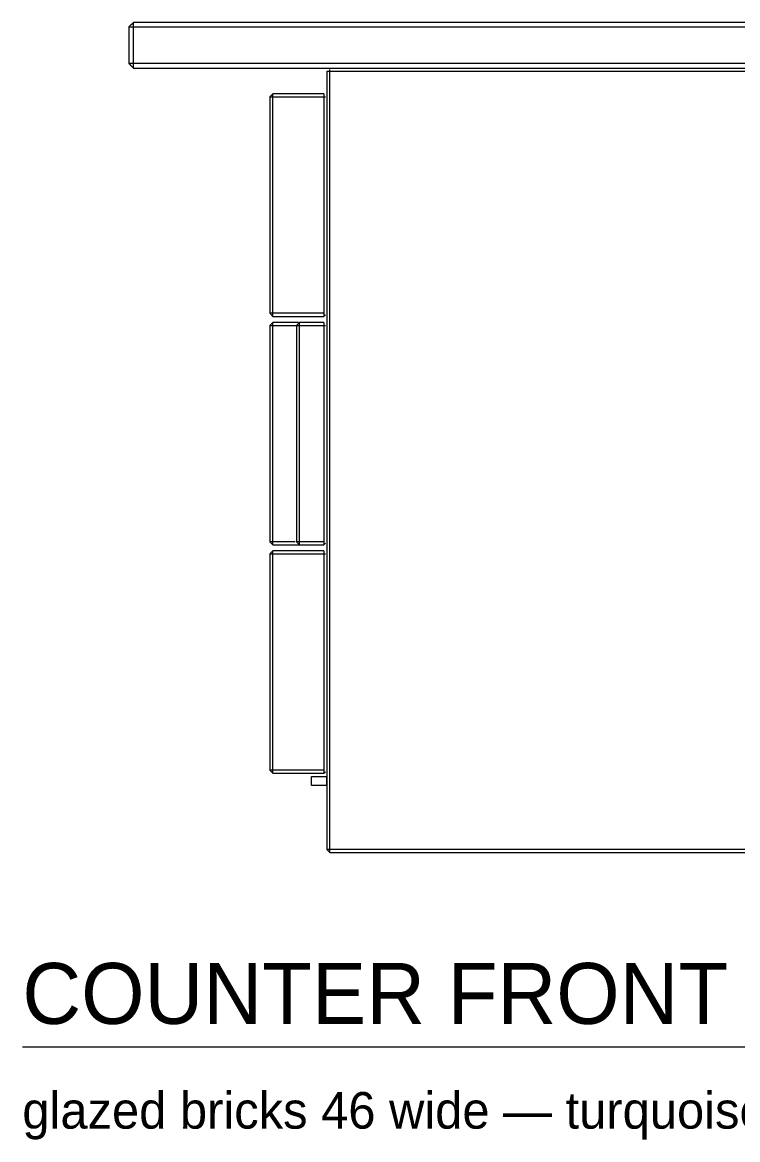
# Model space of a CAD drawing. Header units: metres. Extents: x 10 to 831, y 10 to 584.
# Drawn here: x 190 to 227.6, y 236.9 to 295.6 of the extents above; entities that cross this region are included whole.
import ezdxf

# ---------------------------------------------------------------- set-up
doc = ezdxf.new("R2010")
doc.units = ezdxf.units.M
doc.layers.add('TXT', color=7, linetype='Continuous', lineweight=18)
doc.layers.add('VIS', color=8, linetype='Continuous', lineweight=13)

msp = doc.modelspace()

# ---------------------------------------------------------------- linework, layer by layer
at = {"layer": 'TXT'}
msp.add_line((190, 241.8), (250, 241.8), dxfattribs=at)
at = {"layer": 'VIS'}
for p, q in [((195.84, 295.6), (195.6, 295.36)), ((195.84, 295.6), (195.6, 295.36)), ((195.6, 295.36), (195.84, 295.36)), ((195.6, 295.36), (195.6, 293.44)), ((195.6, 295.36), (195.84, 295.36)), ((195.6, 295.36), (195.6, 293.44)), ((195.72, 295.48), (195.78, 295.54)), ((195.72, 295.48), (195.78, 295.54)), ((195.84, 295.36), (195.84, 295.6)), ((195.84, 295.6), (195.84, 295.6)), ((457.76, 295.6), (195.84, 295.6)), ((195.84, 295.36), (195.84, 295.6)), ((457.76, 295.6), (195.84, 295.6)), ((195.84, 295.6), (195.84, 295.6)), ((195.84, 295.36), (457.76, 295.36)), ((195.84, 293.44), (195.84, 295.36)), ((195.84, 295.36), (457.76, 295.36)), ((195.84, 293.44), (195.84, 295.36)), ((195.84, 293.44), (195.6, 293.44)), ((195.6, 293.44), (195.84, 293.2)), ((195.6, 293.44), (195.6, 293.44)), ((195.84, 293.44), (195.6, 293.44)), ((195.6, 293.44), (195.84, 293.2)), ((195.6, 293.44), (195.6, 293.44)), ((195.84, 293.2), (195.84, 293.44)), ((457.76, 293.44), (195.84, 293.44)), ((195.84, 293.2), (195.84, 293.44)), ((457.76, 293.44), (195.84, 293.44)), ((195.72, 293.32), (195.66, 293.38)), ((195.72, 293.32), (195.66, 293.38)), ((195.84, 293.2), (457.76, 293.2)), ((195.84, 293.2), (457.76, 293.2)), ((206, 293.04), (206.16, 293.04)), ((206, 293.04), (206, 252.16)), ((206.16, 293.04), (206.16, 293.12)), ((206.16, 293.04), (229.84, 293.04)), ((206.16, 252.16), (206.16, 293.04)), ((203.16, 291.84), (203, 291.68)), ((203, 291.68), (203.16, 291.68)), ((203, 291.68), (203, 280.32)), ((203.16, 291.68), (203.16, 291.84)), ((203.16, 291.84), (203.16, 291.84)), ((205.84, 291.84), (203.16, 291.84)), ((203.16, 280.32), (203.16, 291.68)), ((203.16, 291.68), (205.84, 291.68)), ((205.84, 291.84), (205.84, 291.68)), ((205.84, 291.68), (205.92, 291.68)), ((205.84, 291.68), (205.84, 280.32)), ((203.16, 280.32), (203, 280.32)), ((203, 280.32), (203.16, 280.16)), ((203, 280.32), (203, 280.32)), ((203.16, 280.16), (203.16, 280.32)), ((205.84, 280.32), (203.16, 280.32)), ((203.16, 280.16), (205.84, 280.16)), ((205.84, 280.32), (205.84, 280.16)), ((205.84, 280.16), (205.92, 280.24)), ((205.84, 280.16), (205.84, 280.16)), ((203.16, 279.84), (203, 279.68)), ((203, 279.68), (203.16, 279.68)), ((203, 279.68), (203, 268.32)), ((203.16, 279.68), (203.16, 279.84)), ((203.16, 279.84), (203.16, 279.84)), ((204.5, 279.84), (203.16, 279.84)), ((203.16, 268.32), (203.16, 279.68)), ((203.16, 279.68), (204.4164, 279.68)), ((204.56, 279.84), (204.4, 279.68)), ((204.4, 279.68), (204.56, 279.68)), ((204.4, 279.68), (204.4, 268.32)), ((204.56, 279.68), (204.56, 279.84)), ((205.84, 279.84), (204.56, 279.84)), ((204.56, 279.84), (204.56, 279.84)), ((204.56, 279.68), (205.84, 279.68)), ((204.56, 268.32), (204.56, 279.68)), ((205.84, 279.84), (205.84, 279.68)), ((205.84, 279.68), (205.92, 279.68)), ((205.84, 279.68), (205.84, 268.32)), ((203.16, 268.32), (203, 268.32)), ((203, 268.32), (203.16, 268.16)), ((203, 268.32), (203, 268.32)), ((203.16, 268.16), (203.16, 268.32)), ((204.3324, 268.32), (203.16, 268.32)), ((204.56, 268.32), (204.4, 268.32)), ((204.4, 268.32), (204.56, 268.16)), ((204.4, 268.32), (204.4, 268.32)), ((204.56, 268.16), (204.56, 268.32)), ((205.84, 268.32), (204.56, 268.32)), ((205.84, 268.32), (205.84, 268.16)), ((205.84, 268.16), (205.92, 268.24)), ((203.16, 267.84), (203, 267.68)), ((203, 267.68), (203.16, 267.68)), ((203, 267.68), (203, 256.32)), ((203.16, 268.16), (204.5836, 268.16)), ((203.16, 267.68), (203.16, 267.84)), ((203.16, 267.84), (203.16, 267.84)), ((205.84, 267.84), (203.16, 267.84)), ((203.16, 267.68), (205.84, 267.68)), ((203.16, 256.32), (203.16, 267.68)), ((204.56, 268.16), (205.84, 268.16)), ((205.84, 268.16), (205.84, 268.16)), ((205.84, 267.84), (205.84, 267.68)), ((205.84, 267.68), (205.92, 267.68)), ((205.84, 267.68), (205.84, 256.32)), ((203.16, 256.32), (203, 256.32)), ((203, 256.32), (203.16, 256.16)), ((203, 256.32), (203, 256.32)), ((203.16, 256.16), (203.16, 256.32)), ((205.84, 256.32), (203.16, 256.32)), ((203.16, 256.16), (205.84, 256.16)), ((205.2, 256), (206, 256)), ((205.2, 255.52), (205.2, 256)), ((205.84, 256.32), (205.84, 256.16)), ((205.84, 256.16), (205.92, 256.24)), ((205.84, 256.16), (205.84, 256.16)), ((206, 255.52), (206, 256)), ((206, 256), (206, 256)), ((205.2, 255.52), (205.2, 255.52)), ((206, 255.52), (205.2, 255.52)), ((206, 255.52), (206, 255.52)), ((206.16, 252.16), (206, 252.16)), ((206, 252.16), (206.16, 252)), ((206, 252.16), (206, 252.16)), ((206.16, 252), (206.16, 252.16)), ((229.84, 252.16), (206.16, 252.16)), ((206.16, 252), (229.84, 252))]:
    msp.add_line(p, q, dxfattribs=at)

# ---------------------------------------------------------------- texts
at = {"layer": 'TXT'}
for s, height, p in [('COUNTER FRONT ELEVATION   1:25', 3.2, (190, 243)), ('glazed bricks 46 wide — turquoise 75 deep / cobalt 40 deep in 3 checkered rows, toe-kick LED, walnut top 60', 1.92, (190, 237.5))]:
    msp.add_text(s, height=height, dxfattribs=at).set_placement(p)

doc.saveas('drawing.dxf')
